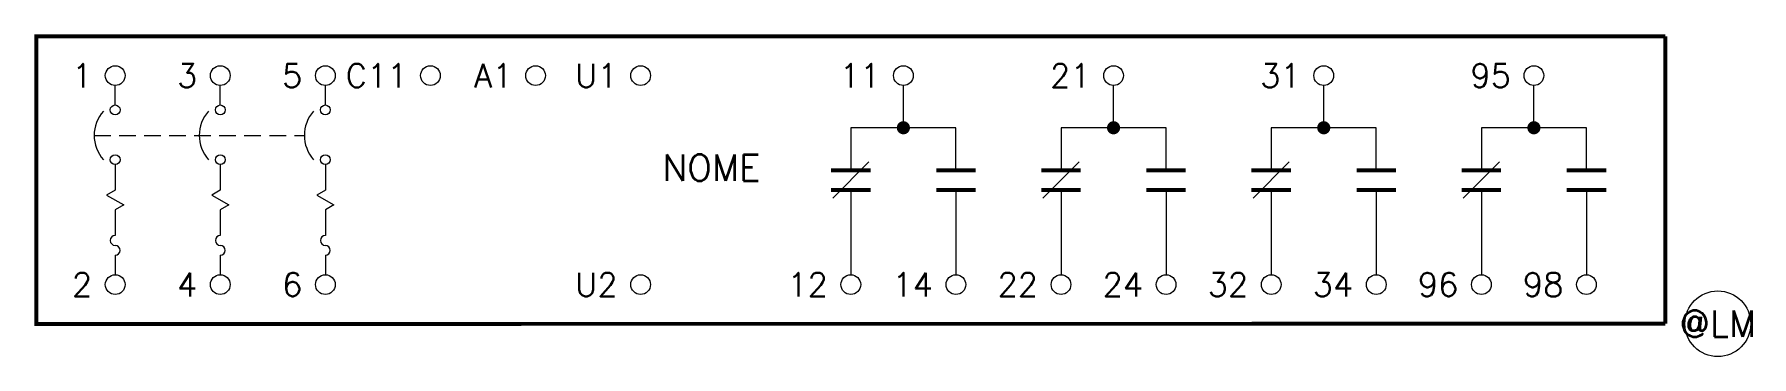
# Model space of a CAD drawing. Header units: millimetres. Extents: x -57 to 74, y -24 to 0.
import ezdxf
from ezdxf.enums import TextEntityAlignment as Align

# ---------------------------------------------------------------- set-up
doc = ezdxf.new("R2010")
doc.units = ezdxf.units.MM
doc.linetypes.add('DASHED', pattern=[19.05, 12.7, -6.35])
doc.styles.add('ROMANS', font='romans', dxfattribs={"height": 0.2})

msp = doc.modelspace()

# ---------------------------------------------------------------- linework, layer by layer
for p, q in [((-51, -5.22), (-51, -3.74)), ((-43, -5.22), (-43, -3.74)), ((-35, -5.22), (-35, -3.74)), ((9, -6.96), (9, -3.74)), ((25, -6.96), (25, -3.74)), ((41, -6.96), (41, -3.74)), ((57, -6.96), (57, -3.74)), ((13, -6.96), (5, -6.96)), ((5, -6.96), (5, -10.19)), ((13, -10.19), (13, -6.96)), ((29, -6.96), (21, -6.96)), ((21, -6.96), (21, -10.19)), ((29, -10.19), (29, -6.96)), ((45, -6.96), (37, -6.96)), ((37, -6.96), (37, -10.19)), ((45, -10.19), (45, -6.96)), ((61, -6.96), (53, -6.96)), ((53, -6.96), (53, -10.19)), ((61, -10.19), (61, -6.96)), ((3.62, -12.32), (6.38, -9.56)), ((19.62, -12.32), (22.38, -9.56)), ((35.62, -12.32), (38.38, -9.56)), ((51.62, -12.32), (54.38, -9.56)), ((5, -11.69), (5, -18.15)), ((13, -11.69), (13, -18.15)), ((21, -11.69), (21, -18.15)), ((29, -11.69), (29, -18.15)), ((37, -11.69), (37, -18.15)), ((45, -11.69), (45, -18.15)), ((53, -11.69), (53, -18.15)), ((61, -11.69), (61, -18.15))]:
    msp.add_line(p, q)
at = {"linetype": 'DASHED', "ltscale": 0.1}
msp.add_line((-52.6, -7.54), (-36.6, -7.54), dxfattribs=at)
at = {"linetype": 'Continuous'}
for p, q in [((-51, -9.77), (-51, -11.7)), ((-43, -9.77), (-43, -11.7)), ((-35, -9.77), (-35, -11.7)), ((-51, -11.7), (-51.65, -12.08)), ((-43, -11.7), (-43.65, -12.08)), ((-35, -11.7), (-35.65, -12.08)), ((-51.65, -12.08), (-50.35, -12.83)), ((-50.35, -12.83), (-51, -13.2)), ((-43.65, -12.08), (-42.35, -12.83)), ((-42.35, -12.83), (-43, -13.2)), ((-35.65, -12.08), (-34.35, -12.83)), ((-34.35, -12.83), (-35, -13.2)), ((-51, -13.2), (-51, -15.16)), ((-43, -13.2), (-43, -15.16)), ((-35, -13.2), (-35, -15.16)), ((-51, -16.66), (-51, -18.15)), ((-43, -16.66), (-43, -18.15)), ((-35, -16.66), (-35, -18.15))]:
    msp.add_line(p, q, dxfattribs=at)
at = {"color": 5, "const_width": 0.3}
for points in [[(67, -21.88), (-57, -21.89), (-57, 0), (67, 0)], [(67, -21.88), (67, 0)]]:
    msp.add_lwpolyline(points, dxfattribs=at)
at = {"const_width": 0.5}
for points in [[(8.75, -6.96, 1), (9.25, -6.96, 1)], [(24.75, -6.96, 1), (25.25, -6.96, 1)], [(40.75, -6.96, 1), (41.25, -6.96, 1)], [(56.75, -6.96, 1), (57.25, -6.96, 1)]]:
    msp.add_lwpolyline(points, format="xyb", close=True, dxfattribs=at)
at = {"const_width": 0.3}
for points in [[(6.5, -10.19), (3.5, -10.19)], [(14.5, -10.19), (11.5, -10.19)], [(22.5, -10.19), (19.5, -10.19)], [(30.5, -10.19), (27.5, -10.19)], [(38.5, -10.19), (35.5, -10.19)], [(46.5, -10.19), (43.5, -10.19)], [(54.5, -10.19), (51.5, -10.19)], [(62.5, -10.19), (59.5, -10.19)], [(6.5, -11.69), (3.5, -11.69)], [(14.5, -11.69), (11.5, -11.69)], [(22.5, -11.69), (19.5, -11.69)], [(30.5, -11.69), (27.5, -11.69)], [(38.5, -11.69), (35.5, -11.69)], [(46.5, -11.69), (43.5, -11.69)], [(54.5, -11.69), (51.5, -11.69)], [(62.5, -11.69), (59.5, -11.69)]]:
    msp.add_lwpolyline(points, dxfattribs=at)
for centre, radius in [((-51, -2.99), 0.75), ((-43, -2.99), 0.75), ((-35, -2.99), 0.75), ((-27, -2.99), 0.75), ((-19, -2.99), 0.75), ((-11, -2.99), 0.75), ((9, -2.99), 0.75), ((25, -2.99), 0.75), ((41, -2.99), 0.75), ((57, -2.99), 0.75), ((-51, -5.6), 0.375), ((-43, -5.6), 0.375), ((-35, -5.6), 0.375), ((-51, -9.39), 0.375), ((-43, -9.39), 0.375), ((-35, -9.39), 0.375), ((-51, -18.9), 0.75), ((-43, -18.9), 0.75), ((-35, -18.9), 0.75), ((-11, -18.9), 0.75), ((5, -18.9), 0.75), ((13, -18.9), 0.75), ((21, -18.9), 0.75), ((29, -18.9), 0.75), ((37, -18.9), 0.75), ((45, -18.9), 0.75), ((53, -18.9), 0.75), ((61, -18.9), 0.75), ((71, -21.88), 2.5), ((71, -21.88), 2.5)]:
    msp.add_circle(centre, radius)
at = {"linetype": 'Continuous'}
for centre, radius, start, end in [((-49.81, -7.54), 2.79, 138.3063, 221.6937), ((-41.81, -7.54), 2.79, 138.3063, 221.6937), ((-33.81, -7.54), 2.79, 138.3063, 221.6937), ((-51, -15.54), 0.375, 90, 270), ((-43, -15.54), 0.375, 90, 270), ((-35, -15.54), 0.375, 90, 270), ((-51, -16.29), 0.375, 270, 90), ((-43, -16.29), 0.375, 270, 90), ((-35, -16.29), 0.375, 270, 90)]:
    msp.add_arc(centre, radius, start, end, dxfattribs=at)

# ---------------------------------------------------------------- texts
at = {"color": 7, "style": 'ROMANS', "flags": 4}
for tag, text, p in [('1', '1', (-52.75, -2.99)), ('3', '3', (-44.75, -2.99)), ('5', '5', (-36.75, -2.99)), ('C11', 'C11', (-28.75, -2.99)), ('A1', 'A1', (-20.75, -2.99)), ('U1', 'U1', (-12.75, -2.99)), ('11', '11', (7.25, -2.99)), ('21', '21', (23.25, -2.99)), ('31', '31', (39.25, -2.99)), ('95', '95', (55.25, -2.99)), ('2', '2', (-52.75, -18.9)), ('4', '4', (-44.75, -18.9)), ('6', '6', (-36.75, -18.9)), ('U2', 'U2', (-12.75, -18.9)), ('12', '12', (3.25, -18.9)), ('14', '14', (11.25, -18.9)), ('22', '22', (19.25, -18.9)), ('24', '24', (27.25, -18.9)), ('32', '32', (35.25, -18.9)), ('34', '34', (43.25, -18.9)), ('96', '96', (51.25, -18.9)), ('98', '98', (59.25, -18.9))]:
    msp.add_attdef(tag, text=text, height=1.8, dxfattribs=at).set_placement(p, align=Align.MIDDLE_RIGHT)
for tag, text, p in [('NOME', 'NOME', (-5.61, -10)), ('@LM', '@LM', (71, -21.88))]:
    msp.add_attdef(tag, text=text, height=2, dxfattribs=at).set_placement(p, align=Align.MIDDLE_CENTER)

doc.saveas('drawing.dxf')
